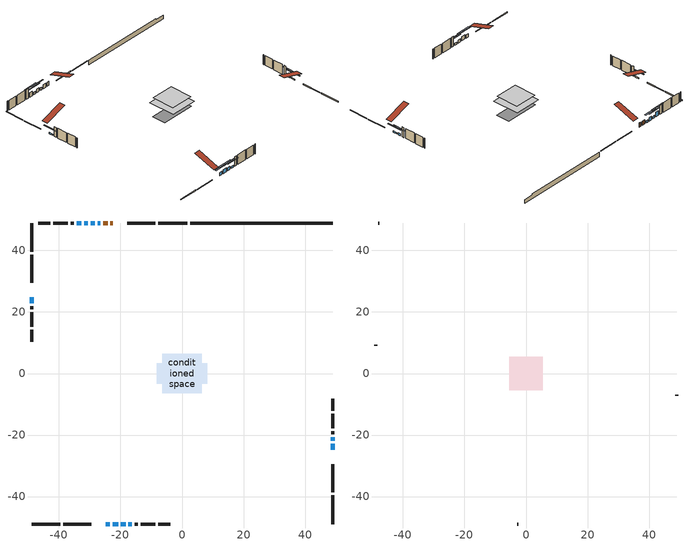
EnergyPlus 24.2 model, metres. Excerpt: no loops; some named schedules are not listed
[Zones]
conditioned space
 floor outside (Floor1 construction): -1.38,-1.38 -1.38,1.38 1.38,1.38 1.38,-1.38 z0.31
 floor adiabatic (AdiabaticFloorConstruction): -6.49,-6.49 -6.49,6.49 6.49,6.49 6.49,-6.49 z2.75
 floor foundation (Slab1 construction): -8.25,-3.33 -8.25,3.33 8.25,3.33 8.25,-3.33 z-2.01
 wall outside (RimJoist1 construction): 1.67,48.93 -7.72,48.93 / -48.93,-48.93 -39.54,-48.93 / -48.93,48.93 -48.93,39.54 / 48.93,-48.93 48.93,-39.54 z0.31:0.61
 wall outside (RimJoist2 construction): -8.65,48.93 -17.8,48.93 / -38.61,-48.93 -29.46,-48.93 / -48.93,38.61 -48.93,29.46 / 48.93,-38.61 48.93,-29.46 z0.31:0.61
 wall outside (AdiabaticWallConstruction 1): -22.46,48.93 -23.27,48.93 / -24.2,48.93 -25.64,48.93 z0.31:2.34
 wall outside (AdiabaticWallConstruction): -26.57,48.93 -27.46,48.93 z0.31:1.53; -28.39,48.93 -29.74,48.93 z0.31:2.09; -30.66,48.93 -31.81,48.93 / 48.93,-21.84 48.93,-20.7 z0.31:1.45; 48.93,-24.8 48.93,-22.77 / -48.93,24.8 -48.93,22.77 z0.31:0.92; -24.8,-48.93 -23.45,-48.93 / -19.87,-48.93 -18.34,-48.93 z0.31:1.83; -22.53,-48.93 -20.8,-48.93 z0.31:2.29; -32.74,48.93 -34.29,48.93 z0.31:2.57; -17.42,-48.93 -16.27,-48.93 z0.31:1.25
 wall outside (Wall1 construction): -35.21,48.93 -36.24,48.93 / -15.34,-48.93 -14.31,-48.93 / -48.93,21.84 -48.93,20.81 / 48.93,-19.77 48.93,-18.74 z0.31:5.19
 wall outside (Wall2 construction): -37.17,48.93 -41.89,48.93 / -13.39,-48.93 -8.67,-48.93 / -48.93,19.89 -48.93,15.17 / 48.93,-17.81 48.93,-13.1 z0.31:5.19
 wall outside (Wall3 construction): -42.81,48.93 -46.77,48.93 / -7.74,-48.93 -3.79,-48.93 / -48.93,14.24 -48.93,10.29 / 48.93,-12.17 48.93,-8.22 z0.31:5.19
 wall foundation (FoundationWall1 construction): 2.6,48.93,-2.01 2.6,48.93,0.31 44.3,48.93,0.31 44.3,48.93,-0.22 48.93,48.93,-0.22 48.93,48.93,-2.01
 window (WindowConstruction 8): -26.57,48.93 -27.46,48.93 z0.31:1.53
 window (WindowConstruction 6): -28.39,48.93 -29.74,48.93 z0.31:2.09
 window (WindowConstruction 7): -30.67,48.93 -31.81,48.93 z0.31:1.45
 window (WindowConstruction 9): 48.93,-24.8 48.93,-22.77 z0.31:0.92
 window (WindowConstruction 10): -48.93,24.8 -48.93,22.77 z0.31:0.92
 window (WindowConstruction): -24.8,-48.93 -23.45,-48.93 z0.31:1.83
 window (WindowConstruction 1): -22.52,-48.93 -20.8,-48.93 z0.31:2.29
 window (WindowConstruction 2): -19.87,-48.93 -18.34,-48.93 z0.31:1.83
 window (WindowConstruction 3): -32.74,48.93 -34.29,48.93 z0.31:2.57
 window (WindowConstruction 4): 48.93,-21.84 48.93,-20.7 z0.31:1.45
 window (WindowConstruction 5): -17.41,-48.93 -16.27,-48.93 z0.31:1.25
 door (Door): -22.46,48.93 -23.27,48.93 z0.31:2.34
 door (Door 1): -24.2,48.93 -25.64,48.93 z0.31:2.34
 ceiling adiabatic (AdiabaticFloorConstruction): 6.49,-6.49 6.49,6.49 -6.49,6.49 -6.49,-6.49 z2.75
attic - vented
 floor to conditioned space (Floor2 construction Reversed): -5.47,-5.47 -5.47,5.47 5.47,5.47 5.47,-5.47 z5.19
 wall outside (Wall4 construction): -47.69,48.93 -48.01,48.93 / -2.86,-48.93 -2.55,-48.93 / -48.93,9.36 -48.93,9.05 / 48.93,-7.29 48.93,-6.98 z0.31:5.19
 roof outside (Roof1 construction): -21.53,48.93,5.19 -21.53,38.29,8.74 -18.72,38.29,8.74 -18.72,48.93,5.19; -25.73,-48.93,5.19 -25.73,-38.29,8.74 -28.54,-38.29,8.74 -28.54,-48.93,5.19; -48.93,25.73,5.19 -38.29,25.73,8.74 -38.29,28.54,8.74 -48.93,28.54,5.19; 48.93,-25.73,5.19 38.29,-25.73,8.74 38.29,-28.54,8.74 48.93,-28.54,5.19
shading: -32.38,48.93 -25.75,48.93 -25.75,49.35 -32.38,49.35 z4.73; -34.45,48.93 -28.03,48.93 -28.03,49.35 -34.45,49.35 z4.09; 48.93,-20.13 48.93,-27.44 49.35,-27.44 49.35,-20.13 z3.56; -48.93,20.13 -48.93,27.44 -49.35,27.44 -49.35,20.13 z3.56; -20.81,-48.93 -27.44,-48.93 -27.44,-49.35 -20.81,-49.35 z4.47; -18.16,-48.93 -25.16,-48.93 -25.16,-49.35 -18.16,-49.35 z4.93; -15.7,-48.93 -22.51,-48.93 -22.51,-49.35 -15.7,-49.35 z4.47; -36.93,48.93 -30.1,48.93 -30.1,49.35 -36.93,49.35 z5.21; 48.93,-18.06 48.93,-24.48 49.35,-24.48 49.35,-18.06 z4.09; -13.63,-48.93 -20.05,-48.93 -20.05,-49.35 -13.63,-49.35 z3.89
[Building]
Building 1: Terrain=Suburbs
[Site:Location]
London AP_ON: Latitude {deg}=43.03; Longitude {deg}=-81.15; Time Zone {hr}=-5; Elevation {m}=278; Keep Site Location Information=Yes
[Site:GroundTemperature:Shallow]
3.98693, 1.93205, 1.76749, 2.74264, 6.6573, 10.5537, 13.9317, 16.0716, 16.2534, 14.513, 11.2211, 7.44421
[Site:WaterMainsTemperature]
Calculation Method=Schedule; Temperature Schedule=mains temperature schedule
[Material] Roughness=Rough; Thermal Absorptance=0.9
Name | Thickness {m} | Conductivity {W/m-K} | Density {kg/m3} | Specific Heat {J/kg-K} | Solar Absorptance | Visible Absorptance
asphalt or fiberglass shingles | 0.00635 | 0.162714 | 1121.4 | 1465.45 | 0.4 | 0.4
ceiling loosefill ins | 0.0846667 | 0.0480833 | 16.02 | 1046.75 | 0.7 | 0.7
ceiling stud and cavity | 0.1397 | 0.661126 | 65.682 | 1177.47 | 0.7 | 0.7
concrete 4.0 in. | 0.1016 | 1.803125 | 2242.8 | 837.4 | 0.7 | 0.7
concrete 8.0 in. | 0.2032 | 1.803125 | 2242.8 | 837.4 | 0.7 | 0.7
door material | 0.04445 | 0.053851 | 512.64 | 1214.23 | 0.7 | 0.7
exterior vertical ins | 0.00601368 | 0.029427 | 32.04 | 1214.23 | 0.7 | 0.7
floor covering | 0.0127 | 0.0433444 | 54.468 | 1339.84 | 0.6 | 0.6
floor rigid ins | 0.103632 | 0.029427 | 32.04 | 1214.23 | 0.7 | 0.7
floor rigid ins 1; wall rigid ins 1 | 0.512978 | 0.029427 | 32.04 | 1214.23 | 0.7 | 0.7
floor stud and cavity | 0.1397 | 0.638804 | 92.3553 | 1139.71 | 0.7 | 0.7
floor stud and cavity 1 | 0.1397 | 1.75129 | 37.0049 | 1207.88 | 0.7 | 0.7
furniture material conditioned space 1 | 0.1524 | 0.115458 | 640.8 | 1214.23 | 0.6 | 0.6
gypsum board | 0.0127 | 0.160291 | 801 | 837.4 | 0.6 | 0.6
gypsum board 1 | 0.0127 | 0.160291 | 801 | 837.4 | 0.7 | 0.7
osb sheathing 0.5 in. | 0.0127 | 0.115458 | 512.64 | 1214.23 | 0.7 | 0.7
osb sheathing 0.75 in. | 0.01905 | 0.115458 | 512.64 | 1214.23 | 0.7 | 0.7
osb sheathing 2.0 in. | 0.0508 | 0.115458 | 512.64 | 1214.23 | 0.7 | 0.7
rim joist rigid ins; wall rigid ins | 0.051816 | 0.029427 | 32.04 | 1214.23 | 0.7 | 0.7
rim joist stud and cavity | 0.0508 | 0.0413573 | 125.044 | 1163.47 | 0.6 | 0.6
rim joist stud and cavity 1 | 0.0508 | 0.0401486 | 125.044 | 1163.47 | 0.6 | 0.6
wall stud and cavity | 0.1397 | 0.347987 | 139.0536 | 1170.24 | 0.7 | 0.7
wall stud and cavity 1 | 0.1397 | 0.159958 | 139.0536 | 1170.24 | 0.7 | 0.7
wall stud and cavity 2 | 0.1397 | 0.219778 | 139.0536 | 1170.24 | 0.7 | 0.7
wall stud and cavity 3 | 0.0889 | 6.1454 | 50.32683 | 1063.81 | 0.6 | 0.6
wall stud and cavity 4 | 0.0889 | 0.380278 | 52.3479 | 1209.89 | 0.7 | 0.7
wall stud and cavity 5 | 0.0889 | 0.391764 | 83.0341 | 1211.67 | 0.7 | 0.7
wood siding | 0.0254 | 0.102417 | 544.68 | 1172.36 | 0.4 | 0.4
wood siding 1 | 0.00254 | 0.102417 | 544.68 | 1172.36 | 0.4 | 0.4
wood siding 2; wood siding 3; wood siding 4 | 0.0254 | 0.102417 | 544.68 | 1172.36 | 0.7 | 0.7
[WindowMaterial:SimpleGlazingSystem]
Name | U-Factor {W/m2-K} | Solar Heat Gain Coefficient
WindowMaterial | 2.91963 | 0.62
WindowMaterial 1 | 2.98152 | 0.59
WindowMaterial 2 | 2.958238 | 0.57
WindowMaterial 3 | 2.898619 | 0.65
WindowMaterial 4 | 3.06726 | 0.49
WindowMaterial 5 | 2.95313 | 0.58
WindowMaterial 6 | 2.91338 | 0.63
WindowMaterial 7 | 2.94177 | 0.59
WindowMaterial 8 | 3.06271 | 0.54
WindowMaterial 9 | 3.03035 | 0.48
[Construction]
AdiabaticFloorConstruction: floor stud and cavity 1, floor rigid ins 1, osb sheathing 0.75 in., floor covering
AdiabaticWallConstruction: wood siding 3, wall rigid ins 1, wall stud and cavity 4, gypsum board
AdiabaticWallConstruction 1: wood siding 4, wall rigid ins 1, wall stud and cavity 4, gypsum board
Door; Door 1: door material
Floor1 construction: floor stud and cavity, floor rigid ins, osb sheathing 0.75 in., floor covering
Floor2 construction Reversed: gypsum board, ceiling stud and cavity, ceiling loosefill ins
FoundationWall1 construction: concrete 8.0 in., gypsum board 1
furniture construction conditioned space 1: furniture material conditioned space 1
PartitionWallConstruction: gypsum board, wall stud and cavity 5, gypsum board
RimJoist1 construction: wood siding 2, rim joist rigid ins, osb sheathing 2.0 in., rim joist stud and cavity
RimJoist2 construction: wood siding 2, rim joist rigid ins, osb sheathing 2.0 in., rim joist stud and cavity 1
Roof1 construction: asphalt or fiberglass shingles
Slab1 construction: concrete 4.0 in.
Wall1 construction: wood siding, wall rigid ins, osb sheathing 0.5 in., wall stud and cavity, gypsum board
Wall2 construction: wood siding, wall rigid ins, osb sheathing 0.5 in., wall stud and cavity 1, gypsum board
Wall3 construction: wood siding, wall rigid ins, osb sheathing 0.5 in., wall stud and cavity 2, gypsum board
Wall4 construction: wood siding 1, wall stud and cavity 3
WindowConstruction: WindowMaterial
WindowConstruction 1: WindowMaterial 1
WindowConstruction 10; WindowConstruction 9: WindowMaterial 9
WindowConstruction 2: WindowMaterial 2
WindowConstruction 3: WindowMaterial 3
WindowConstruction 4: WindowMaterial 4
WindowConstruction 5: WindowMaterial 5
WindowConstruction 6: WindowMaterial 6
WindowConstruction 7: WindowMaterial 7
WindowConstruction 8: WindowMaterial 8
[Zone] Multiplier=1; Part of Total Floor Area=Yes
Name | Volume {m3}
attic - vented | 68.8236
conditioned space | 759.2
[Space]
Name | Zone | Volume {m3}
attic - vented 1 | attic - vented | 68.8236
conditioned space 1 | conditioned space | 759.2
[ZoneInfiltration:EffectiveLeakageArea]
infil attic - vented 1: Zone or Space=attic - vented 1; Schedule=Always On Discrete; Effective Air Leakage Area {cm2}=5213.24; Stack Coefficient=0.000585894; Wind Coefficient=1.63542e-05
[ZoneMixing]
whole house fan mix: Zone or Space=attic - vented; Schedule=Always On Continuous; Design Flow Rate Calculation Method=Flow/Zone; Design Flow Rate {m3/s}=0; Source Zone or Space=conditioned space
[SurfaceProperty:ExposedFoundationPerimeter]
Slab1: Exposed Perimeter Calculation Method=TotalExposedPerimeter; Total Exposed Perimeter {m}=46.331
[InternalMass] Zone or ZoneList=conditioned space; Space or SpaceList=conditioned space 1
Name | Construction | Surface Area {m2}
furniture mass conditioned space 1 | furniture construction conditioned space 1 | 114.448
partition wall mass | PartitionWallConstruction | 286.12
[Lights]
interior lighting: Zone or ZoneList or Space or SpaceList=conditioned space 1; Schedule=interior lighting schedule; Design Level Calculation Method=LightingLevel; Lighting Level {W}=343.2; Return Air Fraction=0; Fraction Radiant=0.6; Fraction Visible=0.2; Fraction Replaceable=1
[People]
occupants: Zone or ZoneList or Space or SpaceList=conditioned space 1; Number of People Schedule=occupants schedule; Number of People Calculation Method=People; Number of People=3; Fraction Radiant=0.314171; Sensible Heat Fraction=0.56303; Activity Level Schedule=occupants activity schedule; Carbon Dioxide Generation Rate {m3/s-W}=0; Enable ASHRAE 55 Comfort Warnings=No; Mean Radiant Temperature Calculation Type=EnclosureAveraged
[ElectricEquipment] Zone or ZoneList or Space or SpaceList=conditioned space 1; Design Level Calculation Method=EquipmentLevel
Name | Schedule | Design Level {W} | Fraction Latent | Fraction Radiant | Fraction Lost
clothes dryer | clothes dryer schedule | 140.772 | 0.015 | 0.081 | 0.85
clothes washer | clothes washer schedule | 32.1985 | 0.03 | 0.162 | 0.7
cooking range | cooking range schedule | 215.147 | 0.08 | 0.432 | 0.2
dishwasher | dishwasher schedule | 66.8632 | 0.3 | 0.18 | 0.4
fridge | fridge schedule | 72.9452 | 0 | 0.6 | 0
mech vent bath fan 0 | mech vent bath fan 0 schedule | 50.2 | 0 | 0 | 1
mech vent bath fan 1 | mech vent bath fan 1 schedule | 50.2 | 0 | 0 | 1
mech vent bath fan 2 | mech vent bath fan 2 schedule | 50.2 | 0 | 0 | 1
mech vent house fan | mech vent house fan schedule | 0 | 0 | 0 | 1
mech vent house fan cfis | mech vent house fan cfis schedule | 0 | 0 | 0 | 0
mech vent range fan 0 | mech vent range fan 0 schedule | 57 | 0 | 0 | 1
misc plug loads | misc plug loads schedule | 494.7 | 0.045 | 0.513 | 0.1
whole house fan | Always On Discrete | 0 | 0 | 0 | 1
[OtherEquipment] Zone or ZoneList or Space or SpaceList=conditioned space 1; Design Level Calculation Method=EquipmentLevel
Name | Fuel Type | Schedule | Design Level {W} | Fraction Latent | Fraction Radiant | Fraction Lost
clothes dryer 1 | Electricity | clothes dryer schedule | 0 | 0.015 | 0.081 | 0.85
cooking range 1 | Electricity | cooking range schedule | 0 | 0.08 | 0.432 | 0.2
general water use latent | None | general water use schedule | 62.594 | 1 | 0 | 0
general water use sensible | None | general water use schedule | -61.6891 | 0 | 0.6 | 0
mech vent house fan latent load | None | Always On Discrete | 0 | 1 | 0 | 0
mech vent house fan sensible load | None | Always On Discrete | 0 | 0 | 0 | 0
water heater energy adjustment1 | NaturalGas | Always On Discrete | 0.01 | 0 | 0 | 1
[ZoneInfiltration:DesignFlowRate] Zone or ZoneList or Space or SpaceList=conditioned space 1; Schedule=Always On Discrete; Design Flow Rate Calculation Method=Flow/Zone; Design Flow Rate {m3/s}=0
infil flow; natural vent flow; whole house fan flow
[AvailabilityManager:Scheduled]
central ac and furnace airloop Availability Manager: Schedule=Always On Discrete
[Foundation:Kiva]
Foundation Kiva 1: Initial Indoor Air Temperature {C}=18; Wall Height Above Grade {m}=0.309982; Wall Depth Below Slab {m}=0.2032; Custom Block Material Name 1=exterior vertical ins; Custom Block Depth 1 {m}=2.31999; Custom Block X Position 1 {m}=0.2159; Custom Block Z Position 1 {m}=0
[Foundation:Kiva:Settings]
Soil Conductivity {W/m-K}=0.849921; Soil Density {kg/m3}=1842.3; Soil Specific Heat {J/kg-K}=418.7; Ground Solar Absorptivity=0.9; Ground Thermal Absorptivity=0.9; Ground Surface Roughness {m}=0.03; Far-Field Width {m}=40; Deep-Ground Boundary Condition=ZeroFlux; Deep-Ground Depth {m}=40; Minimum Cell Dimension {m}=0.2; Maximum Cell Growth Coefficient=3; Simulation Timestep=Timestep
[Exterior:Lights]
exterior lighting: Schedule=exterior lighting schedule; Design Level {W}=75.6
[EnergyManagementSystem:GlobalVariable]
central_ac_and_furnace_airloop_Fan_RTF
infil_program_Qfan
infil_program_Qinf
natural_vent_program_Qnv
natural_vent_program_Qwhf
[EnergyManagementSystem:Sensor]
Name | Output:Variable or Output:Meter Index Key | Output:Variable or Output:Meter
airflow_gain | infil flow | Infiltration Sensible Heat Gain Energy
airflow_gain_1 | natural vent flow | Infiltration Sensible Heat Gain Energy
airflow_gain_2 | whole house fan flow | Infiltration Sensible Heat Gain Energy
airflow_loss | infil flow | Infiltration Sensible Heat Loss Energy
airflow_loss_1 | natural vent flow | Infiltration Sensible Heat Loss Energy
airflow_loss_2 | whole house fan flow | Infiltration Sensible Heat Loss Energy
clg_load_cond |  | Cooling:EnergyTransfer:Zone:CONDITIONED SPACE
clg_sp_s; clg_sp_s_1 | cooling setpoint | Schedule Value
clothes_dryer_exhaust_0_sch_s | clothes dryer exhaust 0 schedule | Schedule Value
cool_season | cooling season schedule | Schedule Value
htg_load_cond |  | Heating:EnergyTransfer:Zone:CONDITIONED SPACE
htg_sp_s; htg_sp_s_1 | heating setpoint | Schedule Value
ig_ee_conv | clothes dryer | Electric Equipment Convective Heating Energy
ig_ee_conv_2 | cooking range | Electric Equipment Convective Heating Energy
ig_ee_conv_4 | fridge | Electric Equipment Convective Heating Energy
ig_ee_conv_5 | misc plug loads | Electric Equipment Convective Heating Energy
ig_ee_conv_6 | whole house fan | Electric Equipment Convective Heating Energy
ig_ee_rad | clothes dryer | Electric Equipment Radiant Heating Energy
ig_ee_rad_2 | cooking range | Electric Equipment Radiant Heating Energy
ig_ee_rad_4 | fridge | Electric Equipment Radiant Heating Energy
ig_ee_rad_5 | misc plug loads | Electric Equipment Radiant Heating Energy
ig_ee_rad_6 | whole house fan | Electric Equipment Radiant Heating Energy
ig_lgt_conv | interior lighting | Lights Convective Heating Energy
ig_lgt_rad | interior lighting | Lights Radiant Heating Energy
ig_lgt_vis | interior lighting | Lights Visible Radiation Heating Energy
ig_oe_conv | clothes dryer 1 | Other Equipment Convective Heating Energy
ig_oe_conv_1 | cooking range 1 | Other Equipment Convective Heating Energy
ig_oe_conv_2 | general water use latent | Other Equipment Convective Heating Energy
ig_oe_conv_3 | general water use sensible | Other Equipment Convective Heating Energy
ig_oe_conv_4 | water heater energy adjustment1 | Other Equipment Convective Heating Energy
ig_oe_rad | clothes dryer 1 | Other Equipment Radiant Heating Energy
ig_oe_rad_1 | cooking range 1 | Other Equipment Radiant Heating Energy
ig_oe_rad_2 | general water use latent | Other Equipment Radiant Heating Energy
ig_oe_rad_3 | general water use sensible | Other Equipment Radiant Heating Energy
ig_oe_rad_4 | water heater energy adjustment1 | Other Equipment Radiant Heating Energy
ig_ppl_conv | occupants | People Convective Heating Energy
ig_ppl_rad | occupants | People Radiant Heating Energy
im_conv | furniture mass conditioned space 1 | Surface Inside Face Convection Heat Gain Energy
im_conv_1 | partition wall mass | Surface Inside Face Convection Heat Gain Energy
im_ig | furniture mass conditioned space 1 | Surface Inside Face Internal Gains Radiation Heat Gain Energy
im_ig_1 | partition wall mass | Surface Inside Face Internal Gains Radiation Heat Gain Energy
im_lgt | furniture mass conditioned space 1 | Surface Inside Face Lights Radiation Heat Gain Energy
im_lgt_1 | partition wall mass | Surface Inside Face Lights Radiation Heat Gain Energy
im_sol | furniture mass conditioned space 1 | Surface Inside Face Solar Radiation Heat Gain Energy
im_sol_1 | partition wall mass | Surface Inside Face Solar Radiation Heat Gain Energy
im_surf | furniture mass conditioned space 1 | Surface Inside Face Net Surface Thermal Radiation Heat Gain Energy
im_surf_1 | partition wall mass | Surface Inside Face Net Surface Thermal Radiation Heat Gain Energy
mech_vent_bath_fan_0_sch_s | mech vent bath fan 0 schedule | Schedule Value
mech_vent_bath_fan_1_sch_s | mech vent bath fan 1 schedule | Schedule Value
mech_vent_bath_fan_2_sch_s | mech vent bath fan 2 schedule | Schedule Value
mech_vent_range_fan_0_sch_s | mech vent range fan 0 schedule | Schedule Value
mv_conv | mech vent bath fan 0 | Electric Equipment Convective Heating Energy
mv_conv_1 | mech vent bath fan 1 | Electric Equipment Convective Heating Energy
mv_conv_2 | mech vent bath fan 2 | Electric Equipment Convective Heating Energy
mv_conv_3 | mech vent house fan | Electric Equipment Convective Heating Energy
mv_conv_4 | mech vent house fan cfis | Electric Equipment Convective Heating Energy
mv_conv_5 | mech vent range fan 0 | Electric Equipment Convective Heating Energy
mv_conv_6 | mech vent house fan latent load | Other Equipment Convective Heating Energy
mv_conv_7 | mech vent house fan sensible load | Other Equipment Convective Heating Energy
mv_rad | mech vent bath fan 0 | Electric Equipment Radiant Heating Energy
mv_rad_1 | mech vent bath fan 1 | Electric Equipment Radiant Heating Energy
mv_rad_2 | mech vent bath fan 2 | Electric Equipment Radiant Heating Energy
mv_rad_3 | mech vent house fan | Electric Equipment Radiant Heating Energy
mv_rad_4 | mech vent house fan cfis | Electric Equipment Radiant Heating Energy
mv_rad_5 | mech vent range fan 0 | Electric Equipment Radiant Heating Energy
mv_rad_6 | mech vent house fan latent load | Other Equipment Radiant Heating Energy
mv_rad_7 | mech vent house fan sensible load | Other Equipment Radiant Heating Energy
natural_vent_s | natural vent schedule | Schedule Value
out_pb_s |  | Site Outdoor Air Barometric Pressure
out_wt_s |  | Site Outdoor Air Humidity Ratio
site_vw_s |  | Site Wind Speed
ss_back_out | Window1 | Surface Window Shortwave from Zone Back Out Window Heat Transfer Rate
ss_back_out_1 | Window10 | Surface Window Shortwave from Zone Back Out Window Heat Transfer Rate
ss_back_out_10 | Window9 | Surface Window Shortwave from Zone Back Out Window Heat Transfer Rate
ss_back_out_2 | Window11 | Surface Window Shortwave from Zone Back Out Window Heat Transfer Rate
ss_back_out_3 | Window12 | Surface Window Shortwave from Zone Back Out Window Heat Transfer Rate
ss_back_out_4 | Window14 | Surface Window Shortwave from Zone Back Out Window Heat Transfer Rate
ss_back_out_5 | Window3 | Surface Window Shortwave from Zone Back Out Window Heat Transfer Rate
ss_back_out_6 | Window4 | Surface Window Shortwave from Zone Back Out Window Heat Transfer Rate
ss_back_out_7 | Window5 | Surface Window Shortwave from Zone Back Out Window Heat Transfer Rate
ss_back_out_8 | Window7 | Surface Window Shortwave from Zone Back Out Window Heat Transfer Rate
ss_back_out_9 | Window8 | Surface Window Shortwave from Zone Back Out Window Heat Transfer Rate
ss_conv | Door1 | Surface Inside Face Convection Heat Gain Energy
ss_conv_1 | Door2 | Surface Inside Face Convection Heat Gain Energy
ss_conv_10 | Window7 | Surface Inside Face Convection Heat Gain Energy
ss_conv_11 | Window8 | Surface Inside Face Convection Heat Gain Energy
ss_conv_12 | Window9 | Surface Inside Face Convection Heat Gain Energy
ss_conv_2 | Window1 | Surface Inside Face Convection Heat Gain Energy
ss_conv_3 | Window10 | Surface Inside Face Convection Heat Gain Energy
ss_conv_4 | Window11 | Surface Inside Face Convection Heat Gain Energy
ss_conv_5 | Window12 | Surface Inside Face Convection Heat Gain Energy
ss_conv_6 | Window14 | Surface Inside Face Convection Heat Gain Energy
ss_conv_7 | Window3 | Surface Inside Face Convection Heat Gain Energy
ss_conv_8 | Window4 | Surface Inside Face Convection Heat Gain Energy
ss_conv_9 | Window5 | Surface Inside Face Convection Heat Gain Energy
ss_ig | Door1 | Surface Inside Face Internal Gains Radiation Heat Gain Energy
ss_ig_1 | Door2 | Surface Inside Face Internal Gains Radiation Heat Gain Energy
ss_ig_10 | Window7 | Surface Inside Face Internal Gains Radiation Heat Gain Energy
ss_ig_11 | Window8 | Surface Inside Face Internal Gains Radiation Heat Gain Energy
ss_ig_12 | Window9 | Surface Inside Face Internal Gains Radiation Heat Gain Energy
ss_ig_2 | Window1 | Surface Inside Face Internal Gains Radiation Heat Gain Energy
ss_ig_3 | Window10 | Surface Inside Face Internal Gains Radiation Heat Gain Energy
ss_ig_4 | Window11 | Surface Inside Face Internal Gains Radiation Heat Gain Energy
ss_ig_5 | Window12 | Surface Inside Face Internal Gains Radiation Heat Gain Energy
ss_ig_6 | Window14 | Surface Inside Face Internal Gains Radiation Heat Gain Energy
ss_ig_7 | Window3 | Surface Inside Face Internal Gains Radiation Heat Gain Energy
ss_ig_8 | Window4 | Surface Inside Face Internal Gains Radiation Heat Gain Energy
ss_ig_9 | Window5 | Surface Inside Face Internal Gains Radiation Heat Gain Energy
ss_lgt | Door1 | Surface Inside Face Lights Radiation Heat Gain Energy
ss_lgt_1 | Door2 | Surface Inside Face Lights Radiation Heat Gain Energy
ss_sol | Door1 | Surface Inside Face Solar Radiation Heat Gain Energy
ss_sol_1 | Door2 | Surface Inside Face Solar Radiation Heat Gain Energy
ss_surf | Door1 | Surface Inside Face Net Surface Thermal Radiation Heat Gain Energy
ss_surf_1 | Door2 | Surface Inside Face Net Surface Thermal Radiation Heat Gain Energy
ss_surf_10 | Window7 | Surface Inside Face Net Surface Thermal Radiation Heat Gain Energy
ss_surf_11 | Window8 | Surface Inside Face Net Surface Thermal Radiation Heat Gain Energy
ss_surf_12 | Window9 | Surface Inside Face Net Surface Thermal Radiation Heat Gain Energy
ss_surf_2 | Window1 | Surface Inside Face Net Surface Thermal Radiation Heat Gain Energy
ss_surf_3 | Window10 | Surface Inside Face Net Surface Thermal Radiation Heat Gain Energy
ss_surf_4 | Window11 | Surface Inside Face Net Surface Thermal Radiation Heat Gain Energy
ss_surf_5 | Window12 | Surface Inside Face Net Surface Thermal Radiation Heat Gain Energy
ss_surf_6 | Window14 | Surface Inside Face Net Surface Thermal Radiation Heat Gain Energy
ss_surf_7 | Window3 | Surface Inside Face Net Surface Thermal Radiation Heat Gain Energy
ss_surf_8 | Window4 | Surface Inside Face Net Surface Thermal Radiation Heat Gain Energy
ss_surf_9 | Window5 | Surface Inside Face Net Surface Thermal Radiation Heat Gain Energy
ss_trans_in | Window1 | Surface Window Transmitted Solar Radiation Rate
ss_trans_in_1 | Window10 | Surface Window Transmitted Solar Radiation Rate
ss_trans_in_10 | Window9 | Surface Window Transmitted Solar Radiation Rate
ss_trans_in_2 | Window11 | Surface Window Transmitted Solar Radiation Rate
ss_trans_in_3 | Window12 | Surface Window Transmitted Solar Radiation Rate
ss_trans_in_4 | Window14 | Surface Window Transmitted Solar Radiation Rate
ss_trans_in_5 | Window3 | Surface Window Transmitted Solar Radiation Rate
ss_trans_in_6 | Window4 | Surface Window Transmitted Solar Radiation Rate
ss_trans_in_7 | Window5 | Surface Window Transmitted Solar Radiation Rate
ss_trans_in_8 | Window7 | Surface Window Transmitted Solar Radiation Rate
ss_trans_in_9 | Window8 | Surface Window Transmitted Solar Radiation Rate
ss_trans_out | Window1 | Surface Inside Face Initial Transmitted Diffuse Transmitted Out Window Solar Radiation Rate
